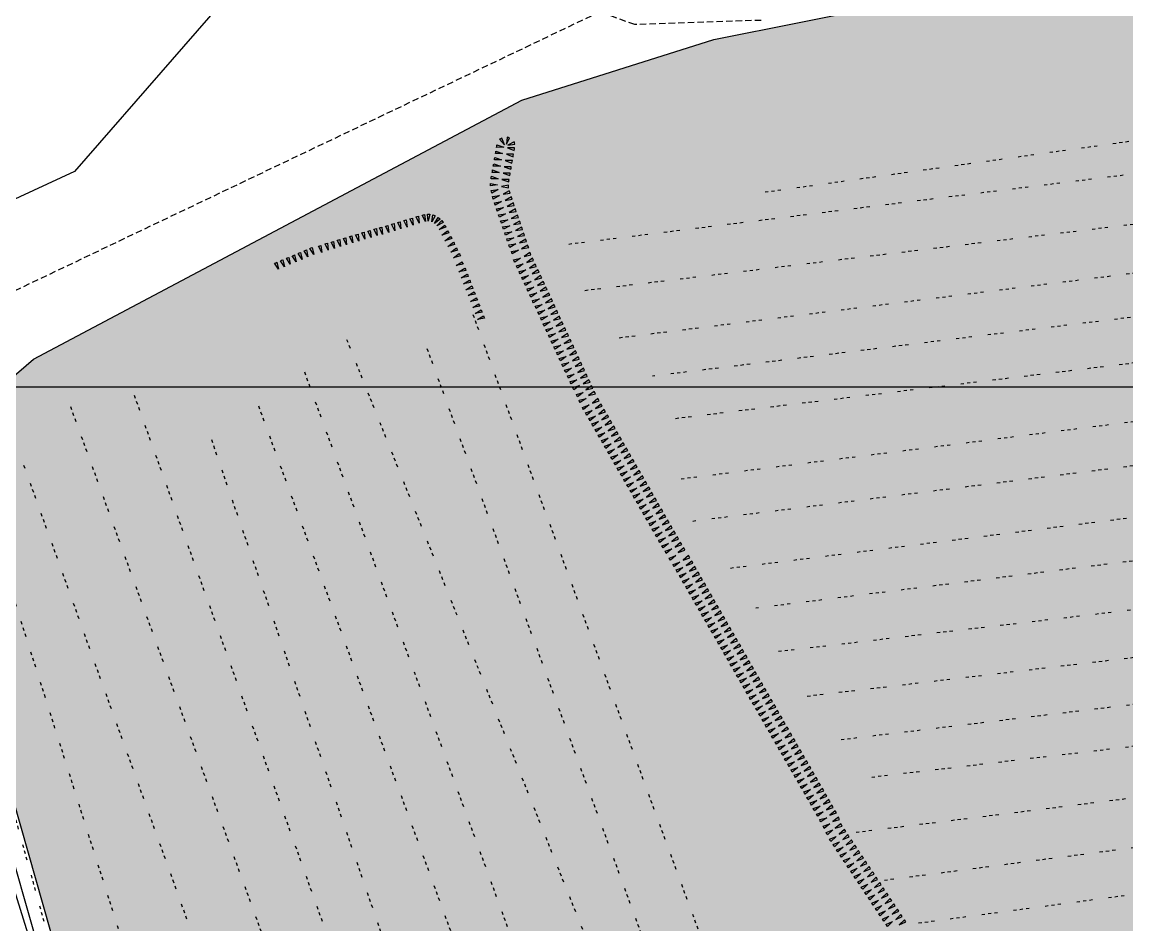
# Model space of a CAD drawing. Header units: feet. Extents: x 442639 to 445151, y 513727 to 516000.
# Drawn here: x 443722 to 443808.5, y 514957.9 to 515028.6 of the extents above; entities that cross this region are included whole.
import ezdxf

# ---------------------------------------------------------------- set-up
doc = ezdxf.new("R2010")
doc.units = ezdxf.units.FT
doc.header["$MEASUREMENT"] = 0
doc.linetypes.add('DASHED', pattern=[0.75, 0.5, -0.25])
doc.linetypes.add('HMBC3', pattern=[2.5, 0.25, -0.25, 0.25, -0.25, 0.25, -0.25, -1])
for name, color, linetype in [('AI', 14, 'CONTINUOUS'), ('EW_SURVEY2000', 40, 'CONTINUOUS'), ('FIELDBOUNDARY', 82, 'CONTINUOUS'), ('FURROW', 8, 'CONTINUOUS'), ('FW_AREA97', 8, 'CONTINUOUS'), ('HACHURE', 7, 'CONTINUOUS'), ('OSGrid', 8, 'CONTINUOUS'), ('PATH', 253, 'DASHED'), ('TRENCH', 1, 'CONTINUOUS')]:
    doc.layers.add(name, color=color, linetype=linetype)

msp = doc.modelspace()

# ---------------------------------------------------------------- hatches: boundary and pattern name
at = {"layer": 'EW_SURVEY2000', "ltscale": 100}
h = msp.add_hatch(color=256, dxfattribs=at)
h.paths.add_polyline_path([(443387.486, 515117.759), (443401.938, 515116.001), (443428.804, 515129.757), (443458.445, 515145.991), (443467.658, 515152.818), (443474.371, 515156.42), (443492.591, 515168.405), (443569.232, 515214.178), (443562.842, 515225.555), (443541.169, 515236.558), (443533.131, 515236.089), (443513.752, 515235.015), (443496.673, 515235.897), (443480.542, 515251.503), (443472.448, 515259.768), (443467.049, 515262.619), (443447.755, 515267.724), (443430.828, 515268.379), (443415.833, 515258.336), (443372.53, 515236.028), (443370.207, 515232.875), (443369.841, 515215.278), (443369.892, 515206.049), (443371.858, 515194.234), (443371.897, 515186.317), (443373.793, 515174.04), (443375.619, 515162.576), (443378.058, 515149.151), (443380.234, 515137.18)])
h.paths.add_polyline_path([(443732.418, 514928.621), (443713.771, 514994.291), (443722.924, 515002.16), (443761.164, 515022.467), (443776.196, 515027.214), (443817.072, 515035.389), (443815.517, 515041.609), (443808.05, 515057.769), (443786.609, 515099.573), (443773.951, 515133.475), (443776.078, 515135.746), (443779.014, 515136.466), (443782.79, 515137.536), (443785.767, 515137.808), (443788.706, 515137.994), (443796.404, 515141.395), (443893.945, 515167.777), (443912.954, 515168.657), (443955.124, 515170.997), (443952.581, 515123.63), (443912.949, 515117.422), (443913.17, 515094.376), (443914.78, 515061.207), (443914.883, 515055.591), (443915.296, 515049.357), (443915.492, 515042.932), (443915.914, 515014.231), (443948.413, 515031.114), (443953.9, 515015.498), (443915.811, 514997.832), (443917.24, 514971.663), (443797.03, 514953.411), (443797.03, 514952.884), (443798.085, 514946.818)])
at = {"layer": 'FW_AREA97', "ltscale": 100}
h = msp.add_hatch(dxfattribs=at)
h.set_pattern_fill('ANSI31', color=8, scale=125, style=0)
h.paths.add_polyline_path([(443587.976, 515216.422), (443587.008, 515217.521), (443572.596, 515207.835), (443554.939, 515197.486), (443537.909, 515187.539), (443512.937, 515172.36), (443493.964, 515160.977), (443460.41, 515139.802), (443431.975, 515122.345), (443414.896, 515111.466), (443405.384, 515106.045), (443399.1, 515103.478), (443393.603, 515101.232), (443388.405, 515100.389), (443382.732, 515099.191), (443382.074, 515096.91), (443382.397, 515095.15), (443383.543, 515088.919), (443383.564, 515083.883), (443382.192, 515078.123), (443381.034, 515073.431), (443384.221, 515057.626), (443318.708, 515029.564), (443254.002, 515002.669), (443234.433, 514993.639), (443208.082, 514982), (443180.76, 514970.831), (443151.714, 514959.132), (443125.983, 514948.738), (443135.654, 514903.446), (443139.613, 514884.672), (443178.623, 514701.908), (443209.061, 514703.713), (443226.823, 514704.523), (443230.584, 514708.161), (443242.217, 514710.213), (443252.61, 514710.952), (443261.806, 514711.15), (443272.893, 514709.467), (443279.945, 514710.574), (443284.828, 514712.057), (443293.882, 514712.385), (443306.489, 514711.397), (443312.899, 514711.584), (443321.46, 514712.019), (443331.486, 514712.646), (443343.241, 514714.157), (443419.665, 514722.594), (443437.929, 514724.52), (443451.344, 514726.381), (443463.086, 514728.088), (443474.139, 514729.712), (443483.152, 514730.814), (443493.31, 514731.457), (443499.823, 514717.34), (443505.96, 514717.727), (443516.897, 514718.8), (443528.375, 514721.107), (443537.759, 514722.358), (443555.617, 514723.33), (443565.188, 514722.572), (443571.898, 514721.985), (443575.656, 514722.203), (443577.304, 514722.298), (443621.209, 514712.311), (443656.081, 514706.29), (443682.603, 514701.884), (443707.118, 514697.606), (443718.23, 514696.192), (443714.653, 514598.287), (443713.04, 514556.317), (443712.419, 514504.673), (443712.312, 514456.317), (443712.227, 514418.293), (443716.388, 514403.701), (443727.177, 514401.071), (443733.588, 514379.739), (443741.521, 514358.019), (443744.908, 514351.825), (443767.696, 514356.857), (443784.606, 514360.77), (443804.504, 514365.451), (443826.874, 514370.795), (443845.143, 514375.041), (443861.878, 514378.9), (443915.081, 514200), (443906.52, 514038.617), (443920.995, 514037.304), (443931.512, 514036.691), (443947.55, 514036.813), (443967.072, 514036.932), (443981.751, 514037.935), (444001.138, 514037.546), (444024.018, 514034.044), (444038.941, 514033.828), (444056.89, 514033.622), (444074.802, 514033.059), (444089.091, 514031.854), (444101.609, 514031.789), (444113.954, 514032.79), (444123.013, 514034.107), (444123.494, 514029.367), (444179.611, 514028.124), (444375.796, 514023.777), (444377.951, 514033.209), (444378.25, 514062.755), (444378.087, 514070.071), (444377.953, 514077.668), (444378.361, 514088.652), (444378.861, 514096.498), (444379.901, 514103.877), (444382.107, 514122.088), (444382.784, 514132.456), (444385.055, 514147.012), (444387.527, 514164.561), (444389.714, 514186.923), (444391.965, 514209.43), (444393.185, 514220.453), (444393.626, 514228.981), (444395.344, 514261.938), (444396.717, 514283.83), (444397.381, 514301.942), (444396.774, 514312.786), (444397.089, 514320.184), (444397.475, 514332.254), (444395.478, 514362.221), (444394.144, 514387.128), (444391.229, 514408.389), (444396.915, 514413.69), (444401.219, 514435.021), (444402.766, 514457.906), (444405.466, 514495.243), (444410.112, 514529.546), (444417.166, 514561.61), (444433.174, 514600.373), (444445.84, 514629.849), (444455.106, 514659.044), (444464.293, 514692.274), (444472.216, 514718.602), (444475.441, 514733.881), (444488.391, 514761.65), (444498.755, 514784.171), (444527.77, 514804.406), (444584.336, 514844.969), (444588.423, 514851.988), (444592.663, 514859.269), (444594.769, 514862.503), (444596.977, 514866.392), (444598.721, 514870.607), (444611.206, 514897.781), (444621.234, 514922.335), (444629.071, 514942.418), (444635.483, 514956.791), (444636.385, 514966.775), (444638.564, 514973.326), (444644.322, 514984.918), (444649.1, 514996.077), (444581.108, 515024.078), (444596.393, 515068.324), (444336.753, 515100), (444319.507, 515100.56), (444303.713, 515101.475), (444281.566, 515103.673), (444245.735, 515107.228), (444205.939, 515110.682), (444194.374, 515112.263), (444162.318, 515117.023), (444139.128, 515119.15), (444119.952, 515119.969), (444093.765, 515121.632), (444085.455, 515122.109), (444057.939, 515138.013), (444004.897, 515142.766), (444002.009, 515131.644), (444000, 515122.425), (443999.067, 515110.465), (443998.885, 515097.84), (443997.843, 515086.907), (443992.669, 515065.269), (443985.83, 515030.168), (443974.504, 514977.22), (443969.906, 514974.092), (443965.16, 514973.735), (443962.387, 514975.357), (443950.053, 514978.687), (443943.973, 514976.446), (443795.152, 514953.041), (443786.899, 514952.359), (443728.658, 514937.257), (443713.615, 514985.752), (443699.924, 514992.359), (443696.242, 515002.999), (443692.278, 515017.761), (443687.475, 515027.814), (443679.879, 515041.356), (443672.688, 515053.239), (443666.544, 515059.216), (443649.375, 515102.318), (443639.181, 515121.193), (443626.884, 515153.736), (443593.807, 515207.041)])
at = {"layer": 'TRENCH', "ltscale": 100}
h = msp.add_hatch(color=256, dxfattribs=at)
h.paths.add_polyline_path([(443444.348, 515139.572), (443443.373, 515141.012), (443407.547, 515121.493), (443408.202, 515120.085)])
h.paths.add_polyline_path([(443483.252, 515162), (443484.901, 515162.649), (443466.734, 515198.214), (443465.416, 515197.545)])
h.paths.add_polyline_path([(443517.75, 515184.372), (443518.62, 515182.716), (443550.313, 515203.13), (443548.717, 515204.451)])
h.paths.add_polyline_path([(443679.504, 515139.262), (443681.179, 515139.75), (443643.747, 515232.77), (443642.153, 515232.133)], flags=17)
h.paths.add_polyline_path([(443560.104, 515195.095), (443558.689, 515195.42), (443539.705, 515085.728), (443541.124, 515085.449)])
h.paths.add_polyline_path([(443441.823, 515053.496), (443442.367, 515054.811), (443429.876, 515059.598), (443429.55, 515058.144)])
h.paths.add_polyline_path([(443454.402, 515012.917), (443453.081, 515013.418), (443457.193, 515024.46), (443458.551, 515023.946)])
h.paths.add_polyline_path([(443526.59, 515085.07), (443525.15, 515084.894), (443540.607, 514936.243), (443542.135, 514936.489)])
h.paths.add_polyline_path([(443457.832, 514965.49), (443457.319, 514966.917), (443420.536, 514952.894), (443421.036, 514951.477)])
h.paths.add_polyline_path([(443586.695, 515064.09), (443587.928, 515064.659), (443598.832, 515036.686), (443597.516, 515036.256)])
h.paths.add_polyline_path([(443642.329, 515065.428), (443642.185, 515063.906), (443602.508, 515066.574), (443602.619, 515068.047)], flags=17)
h.paths.add_polyline_path([(443629.648, 515090.047), (443628.268, 515090.169), (443629.104, 515100.325), (443630.546, 515100.227)], flags=17)
h.paths.add_polyline_path([(443641.901, 515046.461), (443640.78, 515027.021), (443642.257, 515026.956), (443643.407, 515046.529)], flags=17)
h.paths.add_polyline_path([(443613.368, 514921.596), (443614.818, 514922.262), (443652.746, 514829.498), (443651.105, 514829.188)])
h.paths.add_polyline_path([(443748.705, 514887.436), (443747.537, 514886.424), (443800.31, 514826.507), (443801.532, 514827.653)])
h.paths.add_polyline_path([(443778.329, 515074.969), (443776.546, 515074.414), (443773.702, 515090.476), (443775.699, 515091.08)], flags=17)
h.paths.add_polyline_path([(443871.281, 515019.199), (443870.522, 515017.464), (443849.048, 515029.417), (443850.465, 515031.68)], flags=17)
h.paths.add_polyline_path([(443847.133, 515072.648), (443845.192, 515072.037), (443842.709, 515082.193), (443845.17, 515082.528)], flags=17)
h.paths.add_polyline_path([(444045.314, 514982.301), (444049.127, 514979.066), (444045.892, 514975.254), (444042.079, 514978.488)])
h.paths.add_polyline_path([(444115.961, 514979.57), (444120.01, 514982.504), (444122.944, 514978.455), (444118.895, 514975.521)])
h.paths.add_polyline_path([(444190.813, 514982.443), (444195.114, 514984.993), (444197.664, 514980.692), (444193.363, 514978.142)])
h.paths.add_polyline_path([(444048.71, 515084.197), (444052.382, 515087.59), (444055.775, 515083.918), (444052.103, 515080.525)])
h.paths.add_polyline_path([(444124.079, 515073.634), (444128.312, 515076.296), (444130.974, 515072.064), (444126.742, 515069.401)])
h.paths.add_polyline_path([(444049.717, 515169.782), (444054.693, 515170.271), (444055.183, 515165.295), (444050.207, 515164.806)])
h.paths.add_polyline_path([(444115.388, 515183.688), (444119.415, 515186.651), (444122.379, 515182.624), (444118.352, 515179.661)])
h.paths.add_polyline_path([(444185.165, 515149.894), (444188.835, 515153.29), (444192.231, 515149.62), (444188.561, 515146.224)])
edge = h.paths.add_edge_path()
edge.add_line((443661.107, 515245.617), (443660.644, 515247.337))
edge.add_line((443660.644, 515247.337), (443648.085, 515241.695))
edge.add_line((443648.085, 515241.695), (443637.362, 515236.494))
edge.add_line((443637.362, 515236.494), (443624.812, 515229.893))
edge.add_line((443624.812, 515229.893), (443612.498, 515223.264))
edge.add_line((443612.498, 515223.264), (443598.3, 515215.38))
edge.add_line((443598.3, 515215.38), (443599.54, 515213.854))
edge.add_line((443599.54, 515213.854), (443610.28, 515220.162))
edge.add_line((443610.28, 515220.162), (443621.443, 515226.208))
edge.add_line((443621.443, 515226.208), (443632.096, 515231.881))
edge.add_line((443632.096, 515231.881), (443644.21, 515237.875))
edge.add_line((443644.21, 515237.875), (443661.107, 515245.617))
edge.add_line((443876.086, 514893.121), (443976.086, 514893.121))

# ---------------------------------------------------------------- linework, layer by layer
at = {"layer": 'AI', "color": 17}
msp.add_lwpolyline([(443578.688, 515126.035, 0.000001), (443578.899, 515127.366, 0.000001)], format="xyb", dxfattribs=at)
at = {"layer": 'EW_SURVEY2000', "ltscale": 100}
msp.add_lwpolyline([(443915.492, 515042.932), (443915.914, 515014.231), (443948.413, 515031.114), (443953.9, 515015.498), (443915.811, 514997.832), (443917.24, 514971.663), (443797.03, 514953.411), (443797.03, 514952.884), (443798.085, 514946.818), (443732.418, 514928.621), (443713.771, 514994.291), (443722.924, 515002.16), (443761.164, 515022.467), (443776.196, 515027.214), (443817.072, 515035.389)], dxfattribs=at)
at = {"layer": 'FIELDBOUNDARY'}
for points in [[(443724.413, 515075.768), (443741.413, 515034.443), (443726.131, 515016.878), (443696.203, 515002.999), (443691.526, 515020.593), (443679.784, 515041.526), (443676.336, 515048.434), (443673.27, 515052.745), (443667.116, 515057.973)], [(443778.458, 514690.271), (443728.809, 514936.725), (443715.048, 514985.014), (443700.327, 514992.594), (443453.108, 514848.88)]]:
    msp.add_lwpolyline(points, dxfattribs=at)
at = {"layer": 'FURROW', "linetype": 'HMBC3', "flags": 128}
for points in [[(443900.292, 515031.988), (443779.854, 515015.187)], [(443764.832, 515011.187), (443899.792, 515028.002)], [(443766.095, 515007.559), (443900.796, 515023.832)], [(443768.787, 515003.849), (443900.668, 515020.437)], [(443900.61, 515016.712), (443771.395, 515000.838)], [(443773.19, 514997.533), (443900.648, 515012.996)], [(443901.349, 515008.945), (443773.174, 514992.719)], [(443757.328, 515005.666), (443776.671, 514952.792)], [(443901.285, 515005.431), (443774.508, 514989.459)], [(443769.085, 514949.607), (443747.433, 515003.75)], [(443753.73, 515002.997), (443773.073, 514950.123)], [(443777.488, 514985.809), (443901.368, 515001.426)], [(443744.127, 515001.169), (443763.47, 514948.295)], [(443730.802, 514999.353), (443750.579, 514943.989)], [(443725.807, 514998.456), (443745.977, 514942.912)], [(443740.529, 514998.5), (443759.873, 514945.626)], [(443901.242, 514997.924), (443779.478, 514982.66)], [(443754.356, 514945.011), (443736.627, 514996.567)], [(443740.855, 514941.845), (443722.173, 514993.842)], [(443781.24, 514979.287), (443901.495, 514993.419)], [(443735.153, 514939.896), (443719.276, 514990.112)], [(443901.422, 514989.756), (443783.401, 514975.741)], [(443716.081, 514985.852), (443729.263, 514938.07)], [(443786.15, 514972.375), (443901.398, 514986.304)], [(443901.518, 514982.776), (443788, 514969.342)], [(443787.332, 514965.114), (443901.616, 514979.372)], [(443901.826, 514976.047), (443789.557, 514961.339)], [(443792.215, 514958.008), (443901.98, 514972.705)]]:
    msp.add_lwpolyline(points, dxfattribs=at)
at = {"layer": 'FW_AREA97', "color": 8, "ltscale": 100}
msp.add_lwpolyline([(443985.83, 515030.168), (443974.504, 514977.22), (443969.906, 514974.092), (443965.16, 514973.735), (443962.387, 514975.357), (443950.053, 514978.687), (443943.973, 514976.446), (443795.152, 514953.041), (443786.899, 514952.359), (443728.658, 514937.257), (443713.615, 514985.752), (443699.924, 514992.359), (443696.242, 515002.999), (443692.278, 515017.761), (443687.475, 515027.814), (443679.879, 515041.356)], dxfattribs=at)
at = {"layer": 'HACHURE', "ltscale": 100}
for points in [[(443759.507, 515019.439), (443759.42, 515019.389), (443759.786, 515018.966), (443759.593, 515019.49)], [(443760.099, 515019.525), (443760.003, 515019.553), (443759.948, 515018.996), (443760.195, 515019.498)], [(443759.194, 515018.857), (443759.211, 515018.955), (443759.735, 515018.762), (443759.176, 515018.758)], [(443760.573, 515018.617), (443760.59, 515018.715), (443760.031, 515018.711), (443760.556, 515018.518)], [(443760.581, 515019.102), (443760.552, 515019.197), (443760.055, 515018.942), (443760.61, 515019.006)], [(443759.022, 515017.871), (443759.039, 515017.97), (443759.564, 515017.777), (443759.005, 515017.773)], [(443759.108, 515018.364), (443759.125, 515018.462), (443759.65, 515018.27), (443759.091, 515018.265)], [(443760.487, 515018.124), (443760.504, 515018.222), (443759.945, 515018.218), (443760.47, 515018.025)], [(443758.851, 515016.886), (443758.868, 515016.985), (443759.393, 515016.792), (443758.834, 515016.788)], [(443758.936, 515017.379), (443758.954, 515017.477), (443759.478, 515017.284), (443758.919, 515017.28)], [(443760.316, 515017.139), (443760.333, 515017.237), (443759.774, 515017.233), (443760.299, 515017.04)], [(443760.401, 515017.631), (443760.419, 515017.73), (443759.86, 515017.726), (443760.384, 515017.533)], [(443758.765, 515016.394), (443758.782, 515016.492), (443759.307, 515016.299), (443758.748, 515016.295)], [(443760.144, 515016.154), (443760.161, 515016.252), (443759.602, 515016.248), (443760.127, 515016.055)], [(443760.23, 515016.646), (443760.247, 515016.745), (443759.688, 515016.74), (443760.213, 515016.548)], [(443758.704, 515015.84), (443758.707, 515015.94), (443759.253, 515015.822), (443758.7, 515015.74)], [(443758.778, 515015.278), (443758.746, 515015.373), (443759.299, 515015.456), (443758.811, 515015.183)], [(443760.112, 515015.687), (443760.111, 515015.787), (443759.562, 515015.681), (443760.113, 515015.587)], [(443760.206, 515015.257), (443760.173, 515015.351), (443759.685, 515015.079), (443760.238, 515015.162)], [(443758.881, 515014.805), (443758.848, 515014.899), (443759.401, 515014.982), (443758.913, 515014.71)], [(443759.042, 515014.332), (443759.01, 515014.426), (443759.563, 515014.509), (443759.074, 515014.237)], [(443760.367, 515014.784), (443760.335, 515014.878), (443759.846, 515014.606), (443760.399, 515014.689)], [(443760.528, 515014.31), (443760.496, 515014.405), (443760.008, 515014.133), (443760.561, 515014.216)], [(443753.449, 515013.478), (443753.545, 515013.507), (443753.608, 515012.952), (443753.354, 515013.45)], [(443753.858, 515013.525), (443753.958, 515013.517), (443753.817, 515012.976), (443753.758, 515013.532)], [(443754.272, 515013.435), (443754.367, 515013.404), (443754.102, 515012.912), (443754.177, 515013.466)], [(443759.203, 515013.858), (443759.171, 515013.953), (443759.724, 515014.036), (443759.236, 515013.764)], [(443759.365, 515013.385), (443759.333, 515013.48), (443759.885, 515013.563), (443759.397, 515013.29)], [(443760.69, 515013.837), (443760.658, 515013.932), (443760.169, 515013.66), (443760.722, 515013.742)], [(443760.851, 515013.364), (443760.819, 515013.459), (443760.331, 515013.186), (443760.884, 515013.269)], [(443750.576, 515012.615), (443750.672, 515012.644), (443750.735, 515012.088), (443750.481, 515012.586)], [(443751.055, 515012.759), (443751.151, 515012.788), (443751.214, 515012.232), (443750.96, 515012.73)], [(443751.534, 515012.903), (443751.63, 515012.932), (443751.692, 515012.376), (443751.438, 515012.874)], [(443752.013, 515013.047), (443752.109, 515013.075), (443752.171, 515012.52), (443751.917, 515013.018)], [(443752.492, 515013.191), (443752.588, 515013.219), (443752.65, 515012.664), (443752.396, 515013.162)], [(443752.971, 515013.335), (443753.066, 515013.363), (443753.129, 515012.808), (443752.875, 515013.306)], [(443754.678, 515013.201), (443754.754, 515013.136), (443754.322, 515012.782), (443754.602, 515013.265)], [(443754.945, 515012.943), (443755.005, 515012.863), (443754.505, 515012.612), (443754.885, 515013.023)], [(443755.164, 515012.585), (443755.21, 515012.496), (443754.675, 515012.333), (443755.118, 515012.674)], [(443759.526, 515012.912), (443759.494, 515013.007), (443760.047, 515013.089), (443759.559, 515012.817)], [(443759.688, 515012.439), (443759.655, 515012.533), (443760.208, 515012.616), (443759.72, 515012.344)], [(443761.013, 515012.891), (443760.98, 515012.985), (443760.492, 515012.713), (443761.045, 515012.796)], [(443747.756, 515011.797), (443747.852, 515011.826), (443747.914, 515011.27), (443747.66, 515011.768)], [(443748.235, 515011.941), (443748.331, 515011.969), (443748.393, 515011.414), (443748.139, 515011.912)], [(443748.714, 515012.085), (443748.809, 515012.113), (443748.872, 515011.558), (443748.618, 515012.056)], [(443749.193, 515012.229), (443749.288, 515012.257), (443749.351, 515011.702), (443749.097, 515012.2)], [(443749.671, 515012.372), (443749.767, 515012.401), (443749.83, 515011.846), (443749.576, 515012.344)], [(443750.098, 515012.471), (443750.193, 515012.5), (443750.256, 515011.944), (443750.002, 515012.442)], [(443755.392, 515012.14), (443755.438, 515012.051), (443754.903, 515011.889), (443755.347, 515012.229)], [(443755.621, 515011.695), (443755.667, 515011.607), (443755.132, 515011.444), (443755.575, 515011.784)], [(443759.849, 515011.965), (443759.817, 515012.06), (443760.37, 515012.143), (443759.881, 515011.871)], [(443761.174, 515012.417), (443761.142, 515012.512), (443760.654, 515012.24), (443761.206, 515012.323)], [(443761.336, 515011.944), (443761.303, 515012.039), (443760.815, 515011.767), (443761.368, 515011.85)], [(443744.655, 515010.878), (443744.747, 515010.917), (443744.868, 515010.371), (443744.563, 515010.839)], [(443745.334, 515011.04), (443745.429, 515011.068), (443745.492, 515010.513), (443745.238, 515011.011)], [(443745.841, 515011.221), (443745.936, 515011.25), (443745.999, 515010.694), (443745.745, 515011.192)], [(443746.319, 515011.365), (443746.415, 515011.394), (443746.478, 515010.838), (443746.224, 515011.336)], [(443746.798, 515011.509), (443746.894, 515011.538), (443746.957, 515010.982), (443746.703, 515011.48)], [(443747.277, 515011.653), (443747.373, 515011.682), (443747.435, 515011.126), (443747.181, 515011.624)], [(443755.85, 515011.251), (443755.895, 515011.162), (443755.36, 515010.999), (443755.804, 515011.34)], [(443756.078, 515010.806), (443756.124, 515010.717), (443755.589, 515010.555), (443756.032, 515010.895)], [(443760.011, 515011.492), (443759.978, 515011.587), (443760.531, 515011.67), (443760.043, 515011.398)], [(443760.172, 515011.019), (443760.14, 515011.114), (443760.693, 515011.197), (443760.204, 515010.924)], [(443761.497, 515011.471), (443761.465, 515011.566), (443760.976, 515011.293), (443761.529, 515011.376)], [(443761.658, 515010.998), (443761.626, 515011.092), (443761.138, 515010.82), (443761.691, 515010.903)], [(443742.81, 515010.105), (443742.903, 515010.143), (443743.023, 515009.598), (443742.718, 515010.066)], [(443743.272, 515010.298), (443743.364, 515010.337), (443743.484, 515009.791), (443743.179, 515010.259)], [(443743.733, 515010.491), (443743.825, 515010.53), (443743.945, 515009.984), (443743.64, 515010.453)], [(443744.194, 515010.685), (443744.286, 515010.723), (443744.406, 515010.178), (443744.102, 515010.646)], [(443756.307, 515010.361), (443756.353, 515010.272), (443755.818, 515010.11), (443756.261, 515010.45)], [(443760.372, 515010.519), (443760.34, 515010.614), (443760.893, 515010.697), (443760.404, 515010.424)], [(443760.558, 515009.847), (443760.516, 515009.937), (443761.057, 515010.078), (443760.6, 515009.756)], [(443761.829, 515010.435), (443761.787, 515010.526), (443761.329, 515010.204), (443761.871, 515010.344)], [(443762.039, 515009.981), (443761.997, 515010.072), (443761.54, 515009.75), (443762.081, 515009.891)], [(443741.888, 515009.718), (443741.98, 515009.757), (443742.101, 515009.211), (443741.796, 515009.679)], [(443742.349, 515009.911), (443742.442, 515009.95), (443742.562, 515009.404), (443742.257, 515009.873)], [(443756.52, 515009.697), (443756.557, 515009.604), (443756.008, 515009.498), (443756.484, 515009.79)], [(443756.741, 515009.206), (443756.777, 515009.113), (443756.228, 515009.007), (443756.705, 515009.299)], [(443760.768, 515009.393), (443760.726, 515009.484), (443761.267, 515009.624), (443760.81, 515009.302)], [(443760.979, 515008.939), (443760.936, 515009.03), (443761.478, 515009.17), (443761.021, 515008.848)], [(443762.249, 515009.528), (443762.207, 515009.618), (443761.75, 515009.296), (443762.291, 515009.437)], [(443762.459, 515009.074), (443762.417, 515009.165), (443761.96, 515008.843), (443762.501, 515008.983)], [(443756.921, 515008.74), (443756.958, 515008.646), (443756.409, 515008.541), (443756.885, 515008.833)], [(443757.102, 515008.273), (443757.138, 515008.18), (443756.589, 515008.075), (443757.066, 515008.367)], [(443761.189, 515008.485), (443761.147, 515008.576), (443761.688, 515008.717), (443761.231, 515008.395)], [(443761.399, 515008.032), (443761.357, 515008.123), (443761.898, 515008.263), (443761.441, 515007.941)], [(443762.669, 515008.62), (443762.627, 515008.711), (443762.17, 515008.389), (443762.711, 515008.529)], [(443762.879, 515008.167), (443762.837, 515008.257), (443762.38, 515007.935), (443762.921, 515008.076)], [(443757.283, 515007.807), (443757.319, 515007.714), (443756.77, 515007.608), (443757.247, 515007.9)], [(443757.464, 515007.341), (443757.5, 515007.248), (443756.951, 515007.142), (443757.427, 515007.434)], [(443761.609, 515007.578), (443761.567, 515007.669), (443762.108, 515007.809), (443761.651, 515007.487)], [(443763.089, 515007.713), (443763.047, 515007.804), (443762.59, 515007.482), (443763.131, 515007.622)], [(443757.644, 515006.875), (443757.68, 515006.782), (443757.131, 515006.676), (443757.608, 515006.968)], [(443757.825, 515006.409), (443757.861, 515006.315), (443757.312, 515006.21), (443757.789, 515006.502)], [(443761.819, 515007.124), (443761.777, 515007.215), (443762.318, 515007.356), (443761.861, 515007.034)], [(443762.029, 515006.671), (443761.987, 515006.761), (443762.528, 515006.902), (443762.071, 515006.58)], [(443763.3, 515007.259), (443763.258, 515007.35), (443762.801, 515007.028), (443763.342, 515007.168)], [(443763.51, 515006.805), (443763.468, 515006.896), (443763.011, 515006.574), (443763.552, 515006.715)], [(443758.006, 515005.942), (443758.042, 515005.849), (443757.493, 515005.744), (443757.97, 515006.036)], [(443762.239, 515006.217), (443762.197, 515006.308), (443762.738, 515006.448), (443762.281, 515006.126)], [(443762.45, 515005.763), (443762.408, 515005.854), (443762.949, 515005.995), (443762.492, 515005.673)], [(443763.72, 515006.352), (443763.678, 515006.443), (443763.221, 515006.121), (443763.762, 515006.261)], [(443763.93, 515005.898), (443763.888, 515005.989), (443763.431, 515005.667), (443763.972, 515005.807)], [(443758.186, 515005.476), (443758.222, 515005.383), (443757.674, 515005.277), (443758.15, 515005.569)], [(443762.66, 515005.31), (443762.618, 515005.4), (443763.159, 515005.541), (443762.702, 515005.219)], [(443762.87, 515004.856), (443762.828, 515004.947), (443763.369, 515005.087), (443762.912, 515004.765)], [(443764.14, 515005.444), (443764.098, 515005.535), (443763.641, 515005.213), (443764.182, 515005.354)], [(443764.35, 515004.991), (443764.308, 515005.081), (443763.851, 515004.76), (443764.392, 515004.9)], [(443763.08, 515004.402), (443763.038, 515004.493), (443763.579, 515004.633), (443763.122, 515004.312)], [(443763.29, 515003.949), (443763.248, 515004.039), (443763.789, 515004.18), (443763.332, 515003.858)], [(443764.561, 515004.537), (443764.518, 515004.628), (443764.061, 515004.306), (443764.603, 515004.446)], [(443764.771, 515004.083), (443764.729, 515004.174), (443764.272, 515003.852), (443764.813, 515003.993)], [(443763.5, 515003.495), (443763.458, 515003.586), (443763.999, 515003.726), (443763.542, 515003.404)], [(443763.71, 515003.041), (443763.668, 515003.132), (443764.21, 515003.272), (443763.753, 515002.95)], [(443764.981, 515003.63), (443764.939, 515003.72), (443764.482, 515003.398), (443765.023, 515003.539)], [(443765.191, 515003.176), (443765.149, 515003.267), (443764.692, 515002.945), (443765.233, 515003.085)], [(443763.921, 515002.588), (443763.879, 515002.678), (443764.42, 515002.819), (443763.963, 515002.497)], [(443764.131, 515002.134), (443764.089, 515002.225), (443764.63, 515002.365), (443764.173, 515002.043)], [(443765.401, 515002.722), (443765.359, 515002.813), (443764.902, 515002.491), (443765.443, 515002.632)], [(443765.611, 515002.269), (443765.569, 515002.359), (443765.112, 515002.037), (443765.653, 515002.178)], [(443764.341, 515001.68), (443764.299, 515001.771), (443764.84, 515001.911), (443764.383, 515001.589)], [(443764.551, 515001.226), (443764.509, 515001.317), (443765.05, 515001.458), (443764.593, 515001.136)], [(443765.821, 515001.815), (443765.779, 515001.906), (443765.322, 515001.584), (443765.863, 515001.724)], [(443766.032, 515001.361), (443765.99, 515001.452), (443765.533, 515001.13), (443766.074, 515001.27)], [(443764.761, 515000.773), (443764.719, 515000.863), (443765.26, 515001.004), (443764.803, 515000.682)], [(443764.971, 515000.319), (443764.929, 515000.41), (443765.47, 515000.55), (443765.013, 515000.228)], [(443766.242, 515000.907), (443766.2, 515000.998), (443765.743, 515000.676), (443766.284, 515000.817)], [(443766.452, 515000.454), (443766.41, 515000.545), (443765.953, 515000.223), (443766.494, 515000.363)], [(443765.182, 514999.865), (443765.14, 514999.956), (443765.681, 515000.097), (443765.224, 514999.775)], [(443766.662, 515000), (443766.62, 515000.091), (443766.163, 514999.769), (443766.704, 514999.909)], [(443766.872, 514999.546), (443766.83, 514999.637), (443766.373, 514999.315), (443766.914, 514999.456)], [(443765.471, 514999.319), (443765.429, 514999.41), (443765.97, 514999.55), (443765.513, 514999.228)], [(443765.682, 514998.865), (443765.64, 514998.956), (443766.181, 514999.097), (443765.724, 514998.775)], [(443767.157, 514999.001), (443767.107, 514999.088), (443766.68, 514998.727), (443767.207, 514998.914)], [(443765.943, 514998.304), (443765.893, 514998.39), (443766.42, 514998.578), (443765.993, 514998.217)], [(443766.192, 514997.87), (443766.142, 514997.957), (443766.669, 514998.144), (443766.242, 514997.783)], [(443767.406, 514998.568), (443767.356, 514998.654), (443766.929, 514998.294), (443767.456, 514998.481)], [(443767.655, 514998.134), (443767.605, 514998.221), (443767.178, 514997.86), (443767.705, 514998.047)], [(443766.441, 514997.437), (443766.391, 514997.523), (443766.918, 514997.711), (443766.491, 514997.35)], [(443766.69, 514997.003), (443766.64, 514997.09), (443767.167, 514997.277), (443766.74, 514996.916)], [(443767.904, 514997.7), (443767.854, 514997.787), (443767.427, 514997.426), (443767.954, 514997.614)], [(443768.153, 514997.267), (443768.103, 514997.354), (443767.676, 514996.993), (443768.203, 514997.18)], [(443766.939, 514996.57), (443766.889, 514996.656), (443767.416, 514996.843), (443766.989, 514996.483)], [(443767.188, 514996.136), (443767.138, 514996.223), (443767.665, 514996.41), (443767.238, 514996.049)], [(443768.402, 514996.833), (443768.352, 514996.92), (443767.925, 514996.559), (443768.452, 514996.747)], [(443768.651, 514996.4), (443768.601, 514996.487), (443768.174, 514996.126), (443768.701, 514996.313)], [(443767.437, 514995.702), (443767.388, 514995.789), (443767.914, 514995.976), (443767.487, 514995.616)], [(443767.686, 514995.269), (443767.637, 514995.356), (443768.163, 514995.543), (443767.736, 514995.182)], [(443768.9, 514995.966), (443768.851, 514996.053), (443768.423, 514995.692), (443768.95, 514995.88)], [(443769.149, 514995.533), (443769.1, 514995.619), (443768.672, 514995.259), (443769.199, 514995.446)], [(443767.935, 514994.835), (443767.886, 514994.922), (443768.412, 514995.109), (443767.985, 514994.749)], [(443768.185, 514994.402), (443768.135, 514994.488), (443768.661, 514994.676), (443768.234, 514994.315)], [(443769.398, 514995.099), (443769.349, 514995.186), (443768.922, 514994.825), (443769.448, 514995.012)], [(443769.648, 514994.666), (443769.598, 514994.752), (443769.171, 514994.392), (443769.697, 514994.579)], [(443768.434, 514993.968), (443768.384, 514994.055), (443768.91, 514994.242), (443768.483, 514993.881)], [(443768.683, 514993.535), (443768.633, 514993.621), (443769.16, 514993.809), (443768.732, 514993.448)], [(443769.897, 514994.232), (443769.847, 514994.319), (443769.42, 514993.958), (443769.946, 514994.145)], [(443770.146, 514993.798), (443770.096, 514993.885), (443769.669, 514993.525), (443770.195, 514993.712)], [(443768.932, 514993.101), (443768.882, 514993.188), (443769.409, 514993.375), (443768.982, 514993.014)], [(443769.181, 514992.668), (443769.131, 514992.754), (443769.658, 514992.942), (443769.231, 514992.581)], [(443770.395, 514993.365), (443770.345, 514993.452), (443769.918, 514993.091), (443770.445, 514993.278)], [(443770.644, 514992.931), (443770.594, 514993.018), (443770.167, 514992.657), (443770.694, 514992.845)], [(443769.43, 514992.234), (443769.38, 514992.321), (443769.907, 514992.508), (443769.48, 514992.147)], [(443769.679, 514991.8), (443769.629, 514991.887), (443770.156, 514992.074), (443769.729, 514991.714)], [(443770.893, 514992.498), (443770.843, 514992.585), (443770.416, 514992.224), (443770.943, 514992.411)], [(443771.142, 514992.064), (443771.092, 514992.151), (443770.665, 514991.79), (443771.192, 514991.978)], [(443769.928, 514991.367), (443769.878, 514991.454), (443770.405, 514991.641), (443769.978, 514991.28)], [(443770.177, 514990.933), (443770.127, 514991.02), (443770.654, 514991.207), (443770.227, 514990.847)], [(443771.391, 514991.631), (443771.341, 514991.717), (443770.914, 514991.357), (443771.441, 514991.544)], [(443771.64, 514991.197), (443771.59, 514991.284), (443771.163, 514990.923), (443771.69, 514991.11)], [(443770.426, 514990.5), (443770.376, 514990.586), (443770.903, 514990.774), (443770.476, 514990.413)], [(443770.675, 514990.066), (443770.625, 514990.153), (443771.152, 514990.34), (443770.725, 514989.98)], [(443771.889, 514990.764), (443771.839, 514990.85), (443771.412, 514990.49), (443771.939, 514990.677)], [(443772.138, 514990.33), (443772.088, 514990.417), (443771.661, 514990.056), (443772.188, 514990.243)], [(443770.924, 514989.633), (443770.874, 514989.719), (443771.401, 514989.907), (443770.974, 514989.546)], [(443771.173, 514989.199), (443771.123, 514989.286), (443771.65, 514989.473), (443771.223, 514989.112)], [(443772.387, 514989.897), (443772.337, 514989.983), (443771.91, 514989.623), (443772.437, 514989.81)], [(443772.636, 514989.463), (443772.586, 514989.55), (443772.159, 514989.189), (443772.686, 514989.376)], [(443771.422, 514988.766), (443771.373, 514988.852), (443771.899, 514989.04), (443771.472, 514988.679)], [(443771.671, 514988.332), (443771.622, 514988.419), (443772.148, 514988.606), (443771.721, 514988.245)], [(443772.885, 514989.029), (443772.836, 514989.116), (443772.408, 514988.755), (443772.935, 514988.943)], [(443773.134, 514988.596), (443773.085, 514988.683), (443772.657, 514988.322), (443773.184, 514988.509)], [(443771.92, 514987.898), (443771.871, 514987.985), (443772.397, 514988.172), (443771.97, 514987.812)], [(443772.17, 514987.465), (443772.12, 514987.552), (443772.646, 514987.739), (443772.219, 514987.378)], [(443773.383, 514988.162), (443773.334, 514988.249), (443772.907, 514987.888), (443773.433, 514988.076)], [(443773.633, 514987.729), (443773.583, 514987.815), (443773.156, 514987.455), (443773.682, 514987.642)], [(443772.419, 514987.031), (443772.369, 514987.118), (443772.895, 514987.305), (443772.468, 514986.945)], [(443772.743, 514986.504), (443772.693, 514986.59), (443773.22, 514986.778), (443772.793, 514986.417)], [(443773.882, 514987.295), (443773.832, 514987.382), (443773.405, 514987.021), (443773.931, 514987.208)], [(443774.257, 514986.701), (443774.207, 514986.788), (443773.78, 514986.427), (443774.307, 514986.614)], [(443773.043, 514986.004), (443772.993, 514986.09), (443773.52, 514986.278), (443773.093, 514985.917)], [(443773.292, 514985.57), (443773.242, 514985.657), (443773.769, 514985.844), (443773.342, 514985.483)], [(443774.506, 514986.268), (443774.456, 514986.354), (443774.029, 514985.994), (443774.556, 514986.181)], [(443774.755, 514985.834), (443774.705, 514985.921), (443774.278, 514985.56), (443774.805, 514985.747)], [(443773.541, 514985.137), (443773.491, 514985.223), (443774.018, 514985.411), (443773.591, 514985.05)], [(443773.79, 514984.703), (443773.74, 514984.79), (443774.267, 514984.977), (443773.84, 514984.616)], [(443775.004, 514985.4), (443774.954, 514985.487), (443774.527, 514985.126), (443775.054, 514985.314)], [(443775.253, 514984.967), (443775.203, 514985.054), (443774.776, 514984.693), (443775.303, 514984.88)], [(443774.039, 514984.27), (443773.989, 514984.356), (443774.516, 514984.543), (443774.089, 514984.183)], [(443774.288, 514983.836), (443774.238, 514983.923), (443774.765, 514984.11), (443774.338, 514983.749)], [(443775.502, 514984.533), (443775.452, 514984.62), (443775.025, 514984.259), (443775.552, 514984.447)], [(443775.751, 514984.1), (443775.701, 514984.187), (443775.274, 514983.826), (443775.801, 514984.013)], [(443774.537, 514983.402), (443774.488, 514983.489), (443775.014, 514983.676), (443774.587, 514983.316)], [(443774.786, 514982.969), (443774.737, 514983.056), (443775.263, 514983.243), (443774.836, 514982.882)], [(443776, 514983.666), (443775.951, 514983.753), (443775.523, 514983.392), (443776.05, 514983.58)], [(443776.249, 514983.233), (443776.2, 514983.319), (443775.772, 514982.959), (443776.299, 514983.146)], [(443775.035, 514982.535), (443774.986, 514982.622), (443775.512, 514982.809), (443775.085, 514982.449)], [(443775.285, 514982.102), (443775.235, 514982.188), (443775.761, 514982.376), (443775.334, 514982.015)], [(443776.498, 514982.799), (443776.449, 514982.886), (443776.022, 514982.525), (443776.548, 514982.712)], [(443776.748, 514982.366), (443776.698, 514982.452), (443776.271, 514982.092), (443776.797, 514982.279)], [(443775.534, 514981.668), (443775.484, 514981.755), (443776.01, 514981.942), (443775.583, 514981.581)], [(443775.783, 514981.235), (443775.733, 514981.321), (443776.26, 514981.509), (443775.832, 514981.148)], [(443776.997, 514981.932), (443776.947, 514982.019), (443776.52, 514981.658), (443777.046, 514981.845)], [(443777.246, 514981.498), (443777.196, 514981.585), (443776.769, 514981.225), (443777.295, 514981.412)], [(443776.032, 514980.801), (443775.982, 514980.888), (443776.509, 514981.075), (443776.082, 514980.714)], [(443776.281, 514980.368), (443776.231, 514980.454), (443776.758, 514980.642), (443776.331, 514980.281)], [(443777.495, 514981.065), (443777.445, 514981.152), (443777.018, 514980.791), (443777.545, 514980.978)], [(443777.744, 514980.631), (443777.694, 514980.718), (443777.267, 514980.357), (443777.794, 514980.545)], [(443776.53, 514979.934), (443776.48, 514980.021), (443777.007, 514980.208), (443776.58, 514979.847)], [(443776.779, 514979.5), (443776.729, 514979.587), (443777.256, 514979.774), (443776.829, 514979.414)], [(443777.993, 514980.198), (443777.943, 514980.285), (443777.516, 514979.924), (443778.043, 514980.111)], [(443778.242, 514979.764), (443778.192, 514979.851), (443777.765, 514979.49), (443778.292, 514979.678)], [(443777.028, 514979.067), (443776.978, 514979.154), (443777.505, 514979.341), (443777.078, 514978.98)], [(443777.277, 514978.633), (443777.227, 514978.72), (443777.754, 514978.907), (443777.327, 514978.547)], [(443778.491, 514979.331), (443778.441, 514979.417), (443778.014, 514979.057), (443778.541, 514979.244)], [(443778.74, 514978.897), (443778.69, 514978.984), (443778.263, 514978.623), (443778.79, 514978.81)], [(443777.526, 514978.2), (443777.476, 514978.286), (443778.003, 514978.474), (443777.576, 514978.113)], [(443777.775, 514977.766), (443777.725, 514977.853), (443778.252, 514978.04), (443777.825, 514977.68)], [(443778.989, 514978.464), (443778.939, 514978.55), (443778.512, 514978.19), (443779.039, 514978.377)], [(443779.238, 514978.03), (443779.188, 514978.117), (443778.761, 514977.756), (443779.288, 514977.943)], [(443778.024, 514977.333), (443777.974, 514977.419), (443778.501, 514977.607), (443778.074, 514977.246)], [(443778.273, 514976.899), (443778.223, 514976.986), (443778.75, 514977.173), (443778.323, 514976.812)], [(443779.487, 514977.597), (443779.437, 514977.683), (443779.01, 514977.323), (443779.537, 514977.51)], [(443779.736, 514977.163), (443779.686, 514977.25), (443779.259, 514976.889), (443779.786, 514977.076)], [(443778.522, 514976.466), (443778.473, 514976.552), (443778.999, 514976.74), (443778.572, 514976.379)], [(443778.771, 514976.032), (443778.722, 514976.119), (443779.248, 514976.306), (443778.821, 514975.945)], [(443779.985, 514976.729), (443779.936, 514976.816), (443779.508, 514976.455), (443780.035, 514976.643)], [(443780.234, 514976.296), (443780.185, 514976.383), (443779.757, 514976.022), (443780.284, 514976.209)], [(443779.02, 514975.598), (443778.971, 514975.685), (443779.497, 514975.872), (443779.07, 514975.512)], [(443779.27, 514975.165), (443779.22, 514975.252), (443779.746, 514975.439), (443779.319, 514975.078)], [(443780.483, 514975.862), (443780.434, 514975.949), (443780.007, 514975.588), (443780.533, 514975.776)], [(443780.733, 514975.429), (443780.683, 514975.515), (443780.256, 514975.155), (443780.782, 514975.342)], [(443779.519, 514974.731), (443779.469, 514974.818), (443779.995, 514975.005), (443779.568, 514974.645)], [(443779.768, 514974.298), (443779.718, 514974.385), (443780.245, 514974.572), (443779.817, 514974.211)], [(443780.982, 514974.995), (443780.932, 514975.082), (443780.505, 514974.721), (443781.031, 514974.908)], [(443781.231, 514974.562), (443781.181, 514974.648), (443780.754, 514974.288), (443781.28, 514974.475)], [(443780.017, 514973.864), (443779.967, 514973.951), (443780.494, 514974.138), (443780.067, 514973.778)], [(443780.266, 514973.431), (443780.216, 514973.517), (443780.743, 514973.705), (443780.316, 514973.344)], [(443781.48, 514974.128), (443781.43, 514974.215), (443781.003, 514973.854), (443781.53, 514974.041)], [(443781.729, 514973.695), (443781.679, 514973.781), (443781.252, 514973.421), (443781.779, 514973.608)], [(443780.515, 514972.997), (443780.465, 514973.084), (443780.992, 514973.271), (443780.565, 514972.91)], [(443780.764, 514972.564), (443780.714, 514972.65), (443781.241, 514972.838), (443780.814, 514972.477)], [(443781.978, 514973.261), (443781.928, 514973.348), (443781.501, 514972.987), (443782.028, 514973.174)], [(443782.252, 514972.784), (443782.202, 514972.871), (443781.775, 514972.51), (443782.302, 514972.697)], [(443781.038, 514972.087), (443780.988, 514972.173), (443781.515, 514972.361), (443781.088, 514972)], [(443781.287, 514971.653), (443781.237, 514971.74), (443781.764, 514971.927), (443781.337, 514971.566)], [(443782.501, 514972.351), (443782.451, 514972.437), (443782.024, 514972.077), (443782.551, 514972.264)], [(443782.75, 514971.917), (443782.7, 514972.004), (443782.273, 514971.643), (443782.8, 514971.83)], [(443781.536, 514971.22), (443781.486, 514971.306), (443782.013, 514971.494), (443781.586, 514971.133)], [(443781.785, 514970.786), (443781.735, 514970.873), (443782.262, 514971.06), (443781.835, 514970.699)], [(443782.999, 514971.483), (443782.949, 514971.57), (443782.522, 514971.209), (443783.049, 514971.397)], [(443783.248, 514971.05), (443783.198, 514971.137), (443782.771, 514970.776), (443783.298, 514970.963)], [(443782.034, 514970.352), (443781.984, 514970.439), (443782.511, 514970.626), (443782.084, 514970.266)], [(443782.283, 514969.919), (443782.233, 514970.006), (443782.76, 514970.193), (443782.333, 514969.832)], [(443783.497, 514970.616), (443783.447, 514970.703), (443783.02, 514970.342), (443783.547, 514970.53)], [(443783.746, 514970.183), (443783.696, 514970.269), (443783.269, 514969.909), (443783.796, 514970.096)], [(443782.532, 514969.485), (443782.482, 514969.572), (443783.009, 514969.759), (443782.582, 514969.399)], [(443782.781, 514969.052), (443782.731, 514969.139), (443783.258, 514969.326), (443782.831, 514968.965)], [(443783.995, 514969.749), (443783.945, 514969.836), (443783.518, 514969.475), (443784.045, 514969.662)], [(443784.244, 514969.316), (443784.194, 514969.402), (443783.767, 514969.042), (443784.294, 514969.229)], [(443783.03, 514968.618), (443782.981, 514968.705), (443783.507, 514968.892), (443783.08, 514968.532)], [(443783.279, 514968.185), (443783.23, 514968.271), (443783.756, 514968.459), (443783.329, 514968.098)], [(443784.493, 514968.882), (443784.444, 514968.969), (443784.016, 514968.608), (443784.543, 514968.795)], [(443784.742, 514968.449), (443784.693, 514968.535), (443784.266, 514968.175), (443784.792, 514968.362)], [(443783.528, 514967.751), (443783.479, 514967.838), (443784.005, 514968.025), (443783.578, 514967.664)], [(443783.778, 514967.318), (443783.728, 514967.404), (443784.254, 514967.592), (443783.827, 514967.231)], [(443784.991, 514968.015), (443784.942, 514968.102), (443784.515, 514967.741), (443785.041, 514967.928)], [(443785.241, 514967.581), (443785.191, 514967.668), (443784.764, 514967.307), (443785.29, 514967.495)], [(443784.027, 514966.884), (443783.977, 514966.971), (443784.504, 514967.158), (443784.076, 514966.797)], [(443784.276, 514966.451), (443784.226, 514966.537), (443784.753, 514966.724), (443784.325, 514966.364)], [(443785.49, 514967.148), (443785.44, 514967.235), (443785.013, 514966.874), (443785.539, 514967.061)], [(443785.739, 514966.714), (443785.689, 514966.801), (443785.262, 514966.44), (443785.788, 514966.628)], [(443784.527, 514966.017), (443784.484, 514966.108), (443785.024, 514966.253), (443784.57, 514965.927)], [(443785.988, 514966.206), (443785.944, 514966.295), (443785.496, 514965.961), (443786.033, 514966.116)], [(443784.789, 514965.497), (443784.74, 514965.584), (443785.27, 514965.763), (443784.837, 514965.409)], [(443785.034, 514965.005), (443784.98, 514965.089), (443785.495, 514965.305), (443785.089, 514964.921)], [(443786.188, 514965.681), (443786.145, 514965.771), (443785.692, 514965.444), (443786.232, 514965.591)], [(443786.467, 514965.257), (443786.412, 514965.341), (443786.008, 514964.953), (443786.522, 514965.174)], [(443785.303, 514964.482), (443785.247, 514964.565), (443785.76, 514964.788), (443785.359, 514964.399)], [(443785.576, 514964.067), (443785.521, 514964.15), (443786.035, 514964.371), (443785.632, 514963.983)], [(443786.743, 514964.841), (443786.688, 514964.924), (443786.285, 514964.537), (443786.798, 514964.757)], [(443787.02, 514964.424), (443786.964, 514964.507), (443786.561, 514964.12), (443787.075, 514964.341)], [(443785.853, 514963.65), (443785.798, 514963.733), (443786.311, 514963.954), (443785.908, 514963.567)], [(443786.129, 514963.233), (443786.074, 514963.317), (443786.588, 514963.537), (443786.184, 514963.15)], [(443787.296, 514964.007), (443787.241, 514964.091), (443786.838, 514963.703), (443787.351, 514963.924)], [(443787.572, 514963.591), (443787.517, 514963.674), (443787.114, 514963.287), (443787.628, 514963.507)], [(443787.849, 514963.174), (443787.793, 514963.257), (443787.39, 514962.87), (443787.904, 514963.091)], [(443786.406, 514962.817), (443786.35, 514962.9), (443786.864, 514963.121), (443786.461, 514962.733)], [(443786.682, 514962.4), (443786.627, 514962.483), (443787.14, 514962.704), (443786.737, 514962.317)], [(443788.125, 514962.757), (443788.07, 514962.841), (443787.667, 514962.453), (443788.18, 514962.674)], [(443788.401, 514962.34), (443788.346, 514962.424), (443787.943, 514962.036), (443788.457, 514962.257)], [(443786.958, 514961.983), (443786.903, 514962.067), (443787.417, 514962.287), (443787.014, 514961.9)], [(443787.235, 514961.567), (443787.179, 514961.65), (443787.693, 514961.871), (443787.29, 514961.483)], [(443788.678, 514961.924), (443788.622, 514962.007), (443788.219, 514961.62), (443788.733, 514961.84)], [(443788.954, 514961.507), (443788.899, 514961.59), (443788.496, 514961.203), (443789.009, 514961.424)], [(443787.511, 514961.15), (443787.456, 514961.233), (443787.969, 514961.454), (443787.566, 514961.067)], [(443787.787, 514960.733), (443787.732, 514960.817), (443788.246, 514961.037), (443787.843, 514960.65)], [(443789.23, 514961.09), (443789.175, 514961.174), (443788.772, 514960.786), (443789.286, 514961.007)], [(443789.507, 514960.674), (443789.451, 514960.757), (443789.048, 514960.37), (443789.562, 514960.59)], [(443788.064, 514960.317), (443788.008, 514960.4), (443788.522, 514960.621), (443788.119, 514960.233)], [(443788.34, 514959.9), (443788.285, 514959.983), (443788.798, 514960.204), (443788.395, 514959.817)], [(443788.616, 514959.483), (443788.561, 514959.567), (443789.075, 514959.787), (443788.672, 514959.4)], [(443789.783, 514960.257), (443789.728, 514960.34), (443789.325, 514959.953), (443789.838, 514960.174)], [(443790.059, 514959.84), (443790.004, 514959.924), (443789.601, 514959.536), (443790.115, 514959.757)], [(443788.893, 514959.067), (443788.837, 514959.15), (443789.351, 514959.371), (443788.948, 514958.983)], [(443789.169, 514958.65), (443789.114, 514958.733), (443789.627, 514958.954), (443789.224, 514958.567)], [(443790.336, 514959.424), (443790.281, 514959.507), (443789.877, 514959.12), (443790.391, 514959.34)], [(443790.612, 514959.007), (443790.557, 514959.09), (443790.154, 514958.703), (443790.667, 514958.924)], [(443789.445, 514958.233), (443789.39, 514958.317), (443789.904, 514958.537), (443789.501, 514958.15)], [(443789.722, 514957.817), (443789.667, 514957.9), (443790.18, 514958.12), (443789.777, 514957.733)], [(443790.889, 514958.59), (443790.833, 514958.674), (443790.43, 514958.286), (443790.944, 514958.507)], [(443791.165, 514958.174), (443791.11, 514958.257), (443790.707, 514957.87), (443791.22, 514958.09)]]:
    msp.add_lwpolyline(points, close=True, dxfattribs=at)
at = {"layer": 'OSGrid', "ltscale": 100}
msp.add_lwpolyline([(443000, 514000), (443000, 515000), (445000, 515000)], dxfattribs=at)
at = {"layer": 'PATH'}
for points in [[(443779.897, 515028.707), (443770.015, 515028.372), (443761.851, 515031.318)], [(443767.266, 515029.364), (443698.557, 514996.597), (443458.232, 514854.236)]]:
    msp.add_lwpolyline(points, dxfattribs=at)

doc.saveas('drawing.dxf')
